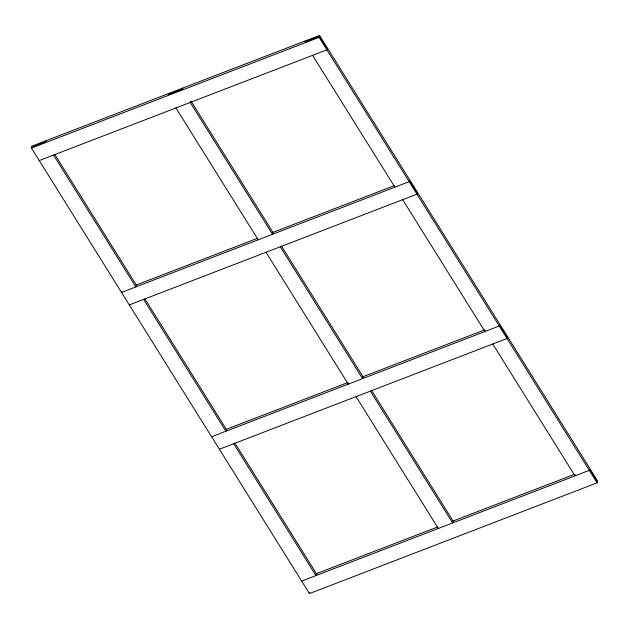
<?xml version="1.0" encoding="UTF-8"?>
<svg xmlns="http://www.w3.org/2000/svg" width="629" height="629" viewBox="0 0 629 629"><rect width="100%" height="100%" fill="white"/><g stroke="black" fill="none" stroke-linecap="round" stroke-linejoin="round"><path stroke-width="0.94" d="M31.45 148.09L31.882 146.164L319.548 35.428L597.55 480.91L597.118 482.836L309.452 593.572L31.45 148.09L319.115 37.355L319.548 35.428M46.184 140.66L45.972 141.619L31.662 147.123M121.735 291.455L121.523 292.422L409.188 181.687L409.4 180.72L417.192 193.213L416.98 194.172L129.315 304.908M168.564 93.548L168.344 94.507L182.654 89.004L182.866 88.044M190.445 101.497L190.233 102.456L272.506 234.303L272.939 232.376L394.399 185.618M305.246 40.932L305.026 41.899L319.335 36.388L327.127 48.881L326.915 49.84L39.242 160.576M348.482 383.171L348.269 384.138L265.996 252.292M309.452 593.572L309.665 592.612M485.163 330.555L484.951 331.522L402.678 199.684M575.236 474.887L575.024 475.854L492.743 344.008M257.717 238.234L136.257 284.992L135.825 286.91L53.551 155.072M347.79 382.566L226.322 429.316L225.89 431.242L143.616 299.404M484.472 329.95L363.004 376.708L362.571 378.627L280.298 246.788M211.588 436.754L499.253 326.019L499.473 325.051L507.265 337.545L507.053 338.504L219.387 449.24M437.855 526.898L316.395 573.648L315.962 575.574L233.689 443.736M574.536 474.282L453.077 521.04L452.644 522.958L370.371 391.12M301.661 581.086L589.326 470.35L589.538 469.383L597.338 481.877M319.115 37.355L597.118 482.836M312.605 55.352L394.886 187.19M191.169 101.355L273.198 232.793M281.493 246.081L363.279 377.141M371.574 390.436L453.603 521.881M175.923 107.96L258.204 239.806M356.061 396.624L438.342 528.47M55.022 154.813L136.603 285.542M144.914 298.869L227.014 430.433M234.814 442.918L316.914 574.481"/></g></svg>
